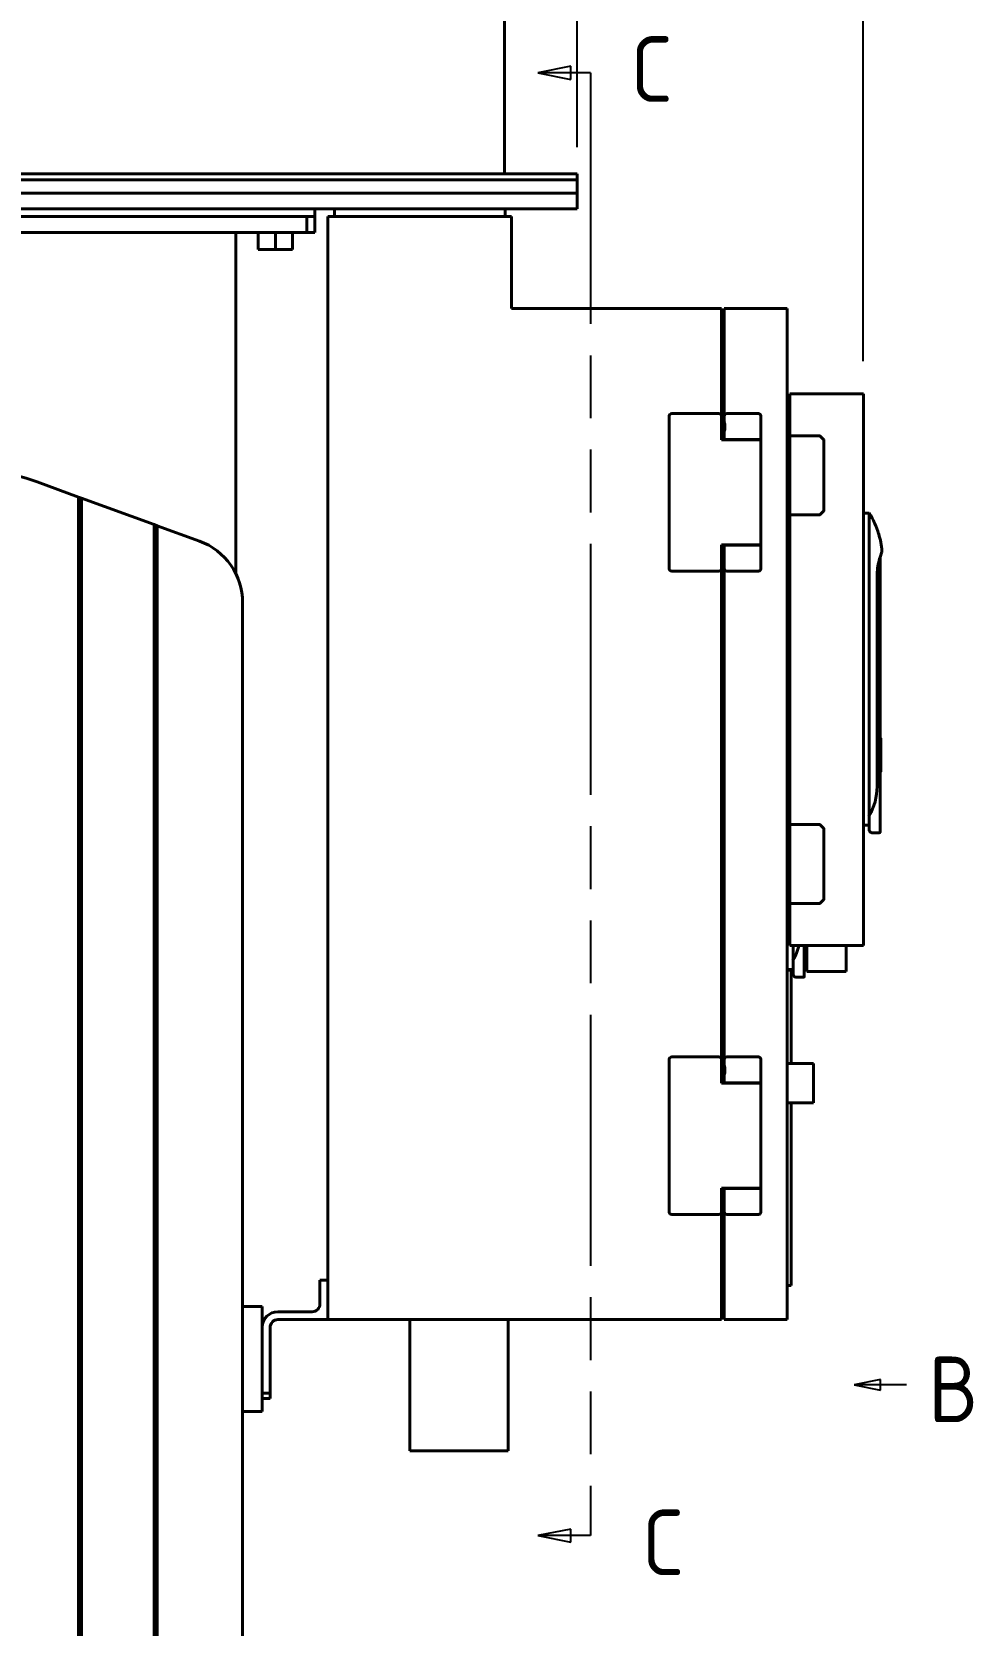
# Model space of a CAD drawing. Header units: millimetres. Extents: x 0 to 4205, y 0 to 2970.
# Drawn here: x 1797 to 2155, y 898 to 1505 of the extents above; entities that cross this region are included whole.
import ezdxf

# ---------------------------------------------------------------- set-up
doc = ezdxf.new("R2010")
doc.units = ezdxf.units.MM
doc.header["$LTSCALE"] = 5
doc.linetypes.add('CHAIN', pattern=[0.3543, 0.2362, -0.0295, 0.0591, -0.0295])
doc.linetypes.add('DOUBLE_DASH_CHAIN', pattern=[1.2403, 0.6614, -0.0827, 0.1654, -0.0827, 0.1654, -0.0827])
for name, color, linetype, lineweight in [('가시적인 것(ISO)', 3, 'Continuous', 40), ('단면선(ISO)', 7, 'CHAIN', 25), ('치수(ISO)', 2, 'Continuous', 25)]:
    doc.layers.add(name, color=color, linetype=linetype, lineweight=lineweight)
doc.styles.add('부품번호텍스트_PSTEK_POSCO', font='isocp.shx')
doc.styles.add('치수 텍스트_PSTEK_POSCO', font='isocp.shx')
doc.dimstyles.new('치수_PSTEK_POSCO', dxfattribs={"dimscale": 5, "dimtxt": 3.5, "dimasz": 2.5, "dimexe": 2, "dimexo": 2.5, "dimgap": 1, "dimtad": 1, "dimrnd": 1e-08, "dimdsep": 46, "dimtxsty": '치수 텍스트_PSTEK_POSCO', "dimcen": 0.09, "dimdle": 10, "dimclrd": 7, "dimclre": 7, "dimclrt": 2, "dimadec": 1, "dimazin": 2, "dimtfac": 1, "dimtmove": 0, "dimatfit": 3, "dimfxl": 0, "dimtolj": 1, "dimlwd": -1, "dimlwe": -1, "dimarcsym": 0})

# ---------------------------------------------------------------- blocks, each defined once
blk = doc.blocks.new('2dTransSection1')
at = {"layer": '단면선(ISO)', "linetype": 'Continuous'}
for p, q in [((424.02, 198.38), (422.02, 197.98)), ((424.02, 197.98), (422.02, 197.98)), ((422.02, 197.98), (424.02, 197.58)), ((424.02, 197.58), (424.02, 198.38)), ((426.02, 197.98), (424.02, 197.98))]:
    blk.add_line(p, q, dxfattribs=at)
at = {"layer": '단면선(ISO)', "linetype": 'Continuous', "flags": 128}
blk.add_lwpolyline([(424.02, 198.38), (422.02, 197.98)], dxfattribs=at)
at = {"layer": '단면선(ISO)'}
blk.add_solid([(424.02, 198.38), (422.02, 197.98), (424.02, 197.58), (424.02, 198.38)], dxfattribs=at)
at = {"layer": '단면선(ISO)', "insert": (427.68, 195.14), "char_height": 5, "attachment_point": 7, "style": '부품번호텍스트_PSTEK_POSCO'}
blk.add_mtext('B', dxfattribs=at)
blk = doc.blocks.new('2dTransSection2')
at = {"layer": '단면선(ISO)', "linetype": 'Continuous'}
for p, q in [((400.42, 298.41), (397.92, 297.91)), ((400.42, 297.91), (397.92, 297.91)), ((397.92, 297.91), (400.42, 297.41)), ((400.42, 297.41), (400.42, 298.41)), ((401.92, 297.91), (400.42, 297.91)), ((401.92, 297.91), (401.92, 294.11)), ((401.92, 190.3), (401.92, 186.5)), ((400.42, 187), (397.92, 186.5)), ((400.42, 186), (400.42, 187)), ((400.42, 186.5), (397.92, 186.5)), ((397.92, 186.5), (400.42, 186)), ((401.92, 186.5), (400.42, 186.5))]:
    blk.add_line(p, q, dxfattribs=at)
at = {"layer": '단면선(ISO)', "linetype": 'DOUBLE_DASH_CHAIN', "ltscale": 5.784095}
blk.add_line((401.92, 297.91), (401.92, 186.5), dxfattribs=at)
at = {"layer": '단면선(ISO)', "linetype": 'Continuous', "flags": 128}
for points in [[(400.42, 298.41), (397.92, 297.91)], [(400.42, 187), (397.92, 186.5)]]:
    blk.add_lwpolyline(points, dxfattribs=at)
at = {"layer": '단면선(ISO)'}
for points in [[(400.42, 298.41), (397.92, 297.91), (400.42, 297.41), (400.42, 298.41)], [(400.42, 187), (397.92, 186.5), (400.42, 186), (400.42, 187)]]:
    blk.add_solid(points, dxfattribs=at)
at = {"layer": '단면선(ISO)', "char_height": 5, "attachment_point": 7, "style": '부품번호텍스트_PSTEK_POSCO'}
for insert in [(404.98, 295.69), (405.85, 183.48)]:
    blk.add_mtext('C', dxfattribs=dict(at, insert=insert))
blk = doc.blocks.new('*D33')
at = {"layer": 'Defpoints', "color": 0}
for p in [(1524.59, 1598.76), (1524.59, 1448.76), (2004.59, 1448.76)]:
    blk.add_point(p, dxfattribs=at)
at = {"layer": '치수(ISO)', "color": 7}
for p, q in [((1524.59, 1461.26), (1524.59, 1608.76)), ((2004.59, 1461.26), (2004.59, 1608.76)), ((1992.09, 1598.76), (1537.09, 1598.76))]:
    blk.add_line(p, q, dxfattribs=at)
for points in [[(1537.09, 1600.85), (1537.09, 1596.68), (1524.59, 1598.76)], [(1992.09, 1600.85), (1992.09, 1596.68), (2004.59, 1598.76)]]:
    blk.add_solid(points, dxfattribs=at)
at = {"layer": '치수(ISO)', "color": 2, "insert": (1747.96, 1612.51), "char_height": 17.5, "attachment_point": 4, "style": '치수 텍스트_PSTEK_POSCO'}
blk.add_mtext('\\A1;480', dxfattribs=at)
blk = doc.blocks.new('*D39')
at = {"layer": 'Defpoints', "color": 0}
for p in [(2113.59, 1598.76), (2004.59, 1448.76), (2113.59, 1367.26)]:
    blk.add_point(p, dxfattribs=at)
at = {"layer": '치수(ISO)', "color": 7}
for p, q in [((2004.59, 1461.26), (2004.59, 1608.76)), ((2113.59, 1379.76), (2113.59, 1608.76)), ((2017.09, 1598.76), (2101.09, 1598.76))]:
    blk.add_line(p, q, dxfattribs=at)
for points in [[(2017.09, 1600.85), (2017.09, 1596.68), (2004.59, 1598.76)], [(2101.09, 1600.85), (2101.09, 1596.68), (2113.59, 1598.76)]]:
    blk.add_solid(points, dxfattribs=at)
at = {"layer": '치수(ISO)', "color": 2, "insert": (2044.47, 1612.51), "char_height": 17.5, "attachment_point": 4, "style": '치수 텍스트_PSTEK_POSCO'}
blk.add_mtext('\\A1;109', dxfattribs=at)

msp = doc.modelspace()

# ---------------------------------------------------------------- linework, layer by layer
at = {"layer": '가시적인 것(ISO)'}
for p, q in [((1976.895, 1451.062), (1976.895, 1726.062)), ((2004.595, 1451.062), (1524.595, 1451.062)), ((2004.595, 1448.762), (2004.595, 1451.062)), ((2004.595, 1448.762), (1524.595, 1448.762)), ((2004.595, 1448.762), (1524.595, 1448.762)), ((2004.595, 1443.762), (2004.595, 1448.762)), ((2004.595, 1443.762), (1524.595, 1443.762)), ((2004.595, 1443.762), (1524.595, 1443.762)), ((2004.595, 1437.762), (2004.595, 1443.762)), ((1524.595, 1437.762), (2004.595, 1437.762)), ((1904.595, 1434.762), (1624.595, 1434.762)), ((1901.595, 1434.762), (1627.595, 1434.762)), ((1901.595, 1434.762), (1901.595, 1428.762)), ((1904.595, 1437.762), (1904.595, 1434.762)), ((1904.595, 1428.762), (1904.595, 1434.762)), ((1909.595, 1434.762), (1909.595, 1014.762)), ((1909.595, 1434.762), (1979.595, 1434.762)), ((1912.095, 1434.762), (1912.095, 1437.762)), ((1977.095, 1434.762), (1977.095, 1437.762)), ((1979.595, 1434.762), (1979.595, 1399.762)), ((1627.595, 1428.762), (1901.595, 1428.762)), ((1874.595, 1298.625), (1874.595, 1428.762)), ((1883.095, 1428.762), (1883.095, 1422.262)), ((1889.595, 1428.762), (1889.595, 1422.262)), ((1896.095, 1428.762), (1896.095, 1422.262)), ((1901.595, 1428.762), (1904.595, 1428.762)), ((1889.595, 1422.262), (1883.095, 1422.262)), ((1896.095, 1422.262), (1889.595, 1422.262)), ((1979.595, 1399.762), (2059.595, 1399.762)), ((2059.595, 1399.762), (2059.595, 1358.762)), ((2060.595, 1358.762), (2060.595, 1399.762)), ((2060.595, 1399.762), (2084.595, 1399.762)), ((2084.595, 1014.762), (2084.595, 1399.762)), ((2059.595, 1374.762), (2060.595, 1374.762)), ((2085.595, 1351.062), (2085.595, 1367.262)), ((2085.595, 1367.262), (2113.595, 1367.262)), ((2113.595, 1367.262), (2113.595, 1157.262)), ((2040.595, 1359.762), (2046.595, 1359.762)), ((2058.595, 1359.762), (2046.595, 1359.762)), ((2039.595, 1358.762), (2039.595, 1300.762)), ((2059.595, 1349.762), (2059.595, 1358.762)), ((2060.595, 1356.762), (2060.595, 1358.762)), ((2060.595, 1352.762), (2060.595, 1356.762)), ((2074.595, 1358.762), (2074.595, 1349.912)), ((2067.595, 1349.762), (2059.595, 1349.762)), ((2060.595, 1349.912), (2060.595, 1352.762)), ((2074.595, 1349.912), (2060.595, 1349.912)), ((2060.595, 1349.762), (2060.595, 1349.912)), ((2063.595, 1349.762), (2063.595, 1349.912)), ((2067.595, 1349.762), (2074.595, 1349.762)), ((2071.595, 1349.762), (2071.595, 1349.912)), ((2074.595, 1349.912), (2074.595, 1349.762)), ((2074.595, 1349.762), (2074.595, 1309.762)), ((2085.595, 1351.062), (2085.595, 1349.679)), ((2085.595, 1349.679), (2085.595, 1322.845)), ((2085.795, 1351.262), (2094.439, 1351.262)), ((2094.439, 1351.262), (2097.012, 1351.262)), ((2098.536, 1349.821), (2097.153, 1351.203)), ((2098.595, 1322.845), (2098.595, 1349.679)), ((2084.595, 1339.762), (2085.595, 1339.762)), ((1814.595, 1327.981), (1798.797, 1333.731)), ((1814.595, 1327.981), (1815.786, 1327.548)), ((1814.595, 601.543), (1814.595, 1327.981)), ((1815.786, 1327.548), (1843.403, 1317.496)), ((1815.786, 601.977), (1815.786, 1327.548)), ((2085.595, 1322.845), (2085.595, 1321.462)), ((2098.536, 1322.703), (2097.153, 1321.321)), ((1843.403, 1317.496), (1843.403, 612.028)), ((1843.403, 1317.496), (1844.595, 1317.062)), ((1844.595, 1317.062), (1844.595, 612.462)), ((1860.645, 1311.22), (1844.595, 1317.062)), ((2085.595, 1203.062), (2085.595, 1321.462)), ((2094.439, 1321.262), (2085.795, 1321.262)), ((2097.012, 1321.262), (2094.439, 1321.262)), ((2115.864, 1321.913), (2113.595, 1321.913)), ((2059.595, 1300.762), (2059.595, 1309.762)), ((2059.595, 1309.762), (2067.595, 1309.762)), ((2060.595, 1309.612), (2060.595, 1309.762)), ((2060.595, 1309.612), (2074.595, 1309.612)), ((2060.595, 1300.762), (2060.595, 1309.612)), ((2063.595, 1309.612), (2063.595, 1309.762)), ((2074.595, 1309.762), (2067.595, 1309.762)), ((2071.595, 1309.612), (2071.595, 1309.762)), ((2074.595, 1309.762), (2074.595, 1309.612)), ((2074.595, 1309.612), (2074.595, 1300.762)), ((2115.864, 1305.127), (2115.864, 1217.773)), ((2120.061, 1305.334), (2120.061, 1235.797)), ((2046.595, 1299.762), (2040.595, 1299.762)), ((2046.595, 1299.762), (2058.595, 1299.762)), ((2059.595, 1300.762), (2059.595, 1113.762)), ((2060.595, 1113.762), (2060.595, 1300.762)), ((2118.816, 1217.765), (2118.816, 1297.762)), ((1877.095, 641.796), (1877.095, 1287.728)), ((2120.302, 1223.612), (2120.302, 1235.912)), ((2120.061, 1223.727), (2120.061, 1201.179)), ((2085.595, 1203.062), (2085.595, 1201.679)), ((2085.595, 1201.679), (2085.595, 1174.845)), ((2085.795, 1203.262), (2094.439, 1203.262)), ((2094.439, 1203.262), (2097.012, 1203.262)), ((2098.536, 1201.821), (2097.153, 1203.203)), ((2098.595, 1174.845), (2098.595, 1201.679)), ((2115.364, 1203.059), (2113.595, 1203.059)), ((2115.864, 1206.63), (2115.864, 1201.162)), ((2116.864, 1200.162), (2119.741, 1200.162)), ((2084.595, 1184.762), (2085.595, 1184.762)), ((2085.595, 1174.845), (2085.595, 1173.462)), ((2085.595, 1157.262), (2085.595, 1173.462)), ((2094.439, 1173.262), (2085.795, 1173.262)), ((2097.012, 1173.262), (2094.439, 1173.262)), ((2098.536, 1174.703), (2097.153, 1173.321)), ((2085.595, 1157.262), (2113.595, 1157.262)), ((2091.061, 1157.262), (2091.061, 1146.179)), ((2092.095, 1157.262), (2092.095, 1147.262)), ((2107.095, 1157.262), (2107.095, 1147.262)), ((2086.364, 1148.059), (2084.595, 1148.059)), ((2086.095, 1147.762), (2084.595, 1147.762)), ((2086.095, 1112.262), (2086.095, 1147.762)), ((2086.864, 1151.63), (2086.864, 1146.162)), ((2092.095, 1147.262), (2107.095, 1147.262)), ((2086.095, 1142.762), (2086.105, 1142.762)), ((2086.105, 1142.762), (2086.105, 1139.367)), ((2087.864, 1145.162), (2090.741, 1145.162)), ((2086.095, 1139.367), (2086.105, 1139.367)), ((2086.105, 1139.367), (2086.105, 1112.262)), ((2039.595, 1113.762), (2039.595, 1055.762)), ((2040.595, 1114.762), (2046.595, 1114.762)), ((2058.595, 1114.762), (2046.595, 1114.762)), ((2059.595, 1104.762), (2059.595, 1113.762)), ((2060.595, 1111.762), (2060.595, 1113.762)), ((2060.595, 1107.762), (2060.595, 1111.762)), ((2074.595, 1113.762), (2074.595, 1104.912)), ((2084.595, 1112.262), (2094.595, 1112.262)), ((2094.595, 1097.262), (2094.595, 1112.262)), ((2067.595, 1104.762), (2059.595, 1104.762)), ((2060.595, 1104.912), (2060.595, 1107.762)), ((2074.595, 1104.912), (2060.595, 1104.912)), ((2060.595, 1104.762), (2060.595, 1104.912)), ((2067.595, 1104.762), (2074.595, 1104.762)), ((2074.595, 1104.912), (2074.595, 1104.762)), ((2074.595, 1104.762), (2074.595, 1064.762)), ((2084.595, 1097.262), (2094.595, 1097.262)), ((2086.095, 1027.762), (2086.095, 1097.262)), ((2086.105, 1097.262), (2086.105, 1036.157)), ((2059.595, 1055.762), (2059.595, 1064.762)), ((2059.595, 1064.762), (2067.595, 1064.762)), ((2060.595, 1064.612), (2060.595, 1064.762)), ((2060.595, 1064.612), (2074.595, 1064.612)), ((2060.595, 1055.762), (2060.595, 1064.612)), ((2074.595, 1064.762), (2067.595, 1064.762)), ((2074.595, 1064.762), (2074.595, 1064.612)), ((2074.595, 1064.612), (2074.595, 1055.762)), ((2059.595, 1055.762), (2059.595, 1014.762)), ((2060.595, 1014.762), (2060.595, 1055.762)), ((2046.595, 1054.762), (2040.595, 1054.762)), ((2046.595, 1054.762), (2058.595, 1054.762)), ((2059.595, 1039.762), (2060.595, 1039.762)), ((2086.095, 1036.157), (2086.105, 1036.157)), ((2086.095, 1032.762), (2086.105, 1032.762)), ((2086.105, 1036.157), (2086.105, 1032.762)), ((1909.595, 1029.762), (1906.595, 1029.762)), ((1906.595, 1020.762), (1906.595, 1029.762)), ((2086.095, 1027.762), (2084.595, 1027.762)), ((1877.095, 1019.762), (1884.595, 1019.762)), ((1884.595, 1019.762), (1884.595, 1011.762)), ((1903.595, 1017.762), (1890.595, 1017.762)), ((1909.595, 1014.762), (1890.595, 1014.762)), ((1909.595, 1014.762), (2059.595, 1014.762)), ((1940.845, 964.762), (1940.845, 1014.762)), ((1978.345, 964.762), (1978.345, 1014.762)), ((2060.595, 1014.762), (2084.595, 1014.762)), ((1884.595, 986.762), (1884.595, 1011.762)), ((1887.595, 1011.762), (1887.595, 986.762)), ((1887.595, 986.762), (1884.595, 986.762)), ((1884.595, 986.762), (1884.595, 984.762)), ((1884.595, 984.762), (1887.595, 984.762)), ((1884.595, 984.762), (1884.595, 979.762)), ((1887.595, 984.762), (1887.595, 986.762)), ((1877.095, 979.762), (1884.595, 979.762)), ((1978.345, 964.762), (1940.845, 964.762))]:
    msp.add_line(p, q, dxfattribs=at)
for centre, radius, start, end in [((2040.595, 1358.762), 1, 90, 180), ((2058.595, 1358.762), 1, 0, 90), ((2061.595, 1358.762), 1, 90, 180), ((2073.595, 1358.762), 1, 0, 90), ((2085.795, 1351.062), 0.2, 90, 180), ((2097.012, 1351.062), 0.2, 45, 90), ((2098.395, 1349.679), 0.2, 0, 45), ((1764.595, 1239.762), 100, 70, 110), ((2098.395, 1322.845), 0.2, 315, 0), ((2085.795, 1321.462), 0.2, 180, 270), ((2097.012, 1321.462), 0.2, 270, 315), ((2084.832, 1303.238), 36.218, 17.171583, 31.039764), ((1852.095, 1287.728), 25, 0, 70), ((2090.945, 1305.127), 29.82, 4.33736, 17.171583), ((2040.595, 1300.762), 1, 180, 270), ((2058.595, 1300.762), 1, 270, 0), ((2061.595, 1300.762), 1, 180, 270), ((2073.595, 1300.762), 1, 270, 0), ((2119.802, 1235.912), 0.5, 0, 58.841471), ((2119.802, 1223.612), 0.5, 301.158472, 0), ((2095.901, 1217.882), 22.915, 330.430333, 359.708504), ((2085.795, 1203.062), 0.2, 90, 180), ((2097.012, 1203.062), 0.2, 45, 90), ((2098.395, 1201.679), 0.2, 0, 45), ((2116.864, 1201.162), 1, 180, 270), ((2085.795, 1173.462), 0.2, 180, 270), ((2097.012, 1173.462), 0.2, 270, 315), ((2098.395, 1174.845), 0.2, 315, 0), ((2066.901, 1162.882), 22.915, 330.430333, 345.804212), ((2087.864, 1146.162), 1, 180, 270), ((2040.595, 1113.762), 1, 90, 180), ((2058.595, 1113.762), 1, 0, 90), ((2061.595, 1113.762), 1, 90, 180), ((2073.595, 1113.762), 1, 0, 90), ((2040.595, 1055.762), 1, 180, 270), ((2058.595, 1055.762), 1, 270, 0), ((2061.595, 1055.762), 1, 180, 270), ((2073.595, 1055.762), 1, 270, 0), ((1903.595, 1020.762), 3, 270, 0), ((1890.595, 1011.762), 6, 90, 180), ((1890.595, 1011.762), 3, 90, 180)]:
    msp.add_arc(centre, radius, start, end, dxfattribs=at)
for points, knots in [([(2061.595, 1359.762), (2061.606, 1359.762), (2061.624, 1359.762), (2061.683, 1359.762), (2061.687, 1359.762), (2061.69, 1359.762), (2061.695, 1359.762), (2061.757, 1359.762), (2061.846, 1359.762), (2061.964, 1359.762), (2061.981, 1359.762), (2061.997, 1359.762), (2062.016, 1359.762), (2062.128, 1359.762), (2062.26, 1359.762), (2062.413, 1359.762), (2062.464, 1359.762), (2062.516, 1359.762), (2062.573, 1359.762), (2062.799, 1359.762), (2063.059, 1359.762), (2063.352, 1359.762), (2063.608, 1359.762), (2063.885, 1359.762), (2064.183, 1359.762), (2064.225, 1359.762), (2064.269, 1359.762), (2064.311, 1359.762), (2064.608, 1359.762), (2064.919, 1359.762), (2065.245, 1359.762), (2065.292, 1359.762), (2065.341, 1359.762), (2065.386, 1359.762), (2065.725, 1359.762), (2066.073, 1359.762), (2066.431, 1359.762), (2066.455, 1359.762), (2066.48, 1359.762), (2066.503, 1359.762), (2066.863, 1359.762), (2067.228, 1359.762), (2067.595, 1359.762), (2067.938, 1359.762), (2068.28, 1359.762), (2068.619, 1359.762), (2068.641, 1359.762), (2068.663, 1359.762), (2068.686, 1359.762), (2069.021, 1359.762), (2069.348, 1359.762), (2069.667, 1359.762), (2069.713, 1359.762), (2069.756, 1359.762), (2069.803, 1359.762), (2070.086, 1359.762), (2070.358, 1359.762), (2070.62, 1359.762), (2070.707, 1359.762), (2070.791, 1359.762), (2070.878, 1359.762), (2071.224, 1359.762), (2071.545, 1359.762), (2071.837, 1359.762), (2072.093, 1359.762), (2072.324, 1359.762), (2072.53, 1359.762), (2072.559, 1359.762), (2072.589, 1359.762), (2072.617, 1359.762), (2072.811, 1359.762), (2072.977, 1359.762), (2073.116, 1359.762), (2073.135, 1359.762), (2073.155, 1359.762), (2073.173, 1359.762), (2073.308, 1359.762), (2073.41, 1359.762), (2073.481, 1359.762), (2073.485, 1359.762), (2073.49, 1359.762), (2073.494, 1359.762), (2073.561, 1359.762), (2073.581, 1359.762), (2073.595, 1359.762)], [0, 0, 0, 0, 0.0585937, 0.0585937, 0.0585937, 0.0625, 0.0625, 0.0625, 0.1171875, 0.1171875, 0.1171875, 0.125, 0.125, 0.125, 0.171875, 0.171875, 0.171875, 0.1875, 0.1875, 0.1875, 0.25, 0.25, 0.25, 0.3046875, 0.3046875, 0.3046875, 0.3125, 0.3125, 0.3125, 0.3671875, 0.3671875, 0.3671875, 0.375, 0.375, 0.375, 0.4335937, 0.4335937, 0.4335937, 0.4375, 0.4375, 0.4375, 0.5, 0.5, 0.5, 0.5585937, 0.5585937, 0.5585937, 0.5625, 0.5625, 0.5625, 0.6171875, 0.6171875, 0.6171875, 0.625, 0.625, 0.625, 0.671875, 0.671875, 0.671875, 0.6875, 0.6875, 0.6875, 0.75, 0.75, 0.75, 0.8046875, 0.8046875, 0.8046875, 0.8125, 0.8125, 0.8125, 0.8671875, 0.8671875, 0.8671875, 0.875, 0.875, 0.875, 0.9335937, 0.9335937, 0.9335937, 0.9375, 0.9375, 0.9375, 1, 1, 1, 1]), ([(2060.595, 1356.762), (2060.601, 1356.742), (2060.61, 1356.711), (2060.664, 1356.507), (2060.703, 1356.353), (2060.775, 1355.999), (2060.815, 1355.776), (2060.871, 1355.283), (2060.886, 1355.015), (2060.886, 1354.509), (2060.871, 1354.241), (2060.815, 1353.749), (2060.775, 1353.525), (2060.703, 1353.171), (2060.664, 1353.017), (2060.61, 1352.813), (2060.601, 1352.782), (2060.595, 1352.762)], [-0.90954053, -0.90954053, -0.90954053, -0.90954053, -0.8337547, -0.8337547, -0.75796886, -0.75796886, -0.68216461, -0.68216461, -0.60636035, -0.60636035, -0.5305561, -0.5305561, -0.45475184, -0.45475184, -0.37896601, -0.37896601, -0.30318018, -0.30318018, -0.30318018, -0.30318018]), ([(2115.864, 1312.827), (2115.864, 1313.911), (2115.864, 1314.951), (2115.864, 1316.892), (2115.864, 1317.79), (2115.864, 1318.988), (2115.864, 1319.362), (2115.864, 1320.223), (2115.864, 1320.673), (2115.864, 1321.231), (2115.864, 1321.397), (2115.864, 1321.687), (2115.864, 1321.811), (2115.864, 1321.913)], [-1.4373876, -1.4373876, -1.4373876, -1.4373876, -1.077998, -1.077998, -0.718291, -0.718291, -0.538642, -0.538642, -0.2691978, -0.2691978, -0.1345178, -0.1345178, -0.000001, -0.000001, -0.000001, -0.000001]), ([(2115.864, 1305.127), (2115.864, 1306.45), (2115.864, 1307.774), (2115.864, 1309.715), (2115.864, 1310.355), (2115.864, 1311.61), (2115.864, 1312.227), (2115.864, 1312.827)], [-0.79418282, -0.79418282, -0.79418282, -0.79418282, -0.39706048, -0.39706048, -0.1985164, -0.1985164, -0.000001, -0.000001, -0.000001, -0.000001]), ([(2119.969, 1305.038), (2119.738, 1304.29), (2119.494, 1303.394), (2119.102, 1301.467), (2118.947, 1300.412), (2118.835, 1298.817), (2118.816, 1298.289), (2118.816, 1297.762)], [0, 0, 0, 0, 0.33902084, 0.33902084, 0.66693251, 0.66693251, 0.82490512, 0.82490512, 0.82490512, 0.82490512]), ([(2120.668, 1307.274), (2120.57, 1306.965), (2120.422, 1306.493), (2120.155, 1305.636), (2120.065, 1305.348), (2119.969, 1305.038)], [0, 0, 0, 0, 0.31569786, 0.31569786, 0.45511788, 0.45511788, 0.45511788, 0.45511788]), ([(2067.595, 1299.762), (2067.251, 1299.762), (2066.91, 1299.762), (2066.571, 1299.762), (2066.548, 1299.762), (2066.527, 1299.762), (2066.503, 1299.762), (2066.168, 1299.762), (2065.841, 1299.762), (2065.522, 1299.762), (2065.477, 1299.762), (2065.433, 1299.762), (2065.386, 1299.762), (2065.104, 1299.762), (2064.831, 1299.762), (2064.57, 1299.762), (2064.482, 1299.762), (2064.398, 1299.762), (2064.311, 1299.762), (2063.965, 1299.762), (2063.645, 1299.762), (2063.352, 1299.762), (2063.096, 1299.762), (2062.865, 1299.762), (2062.659, 1299.762), (2062.63, 1299.762), (2062.6, 1299.762), (2062.573, 1299.762), (2062.379, 1299.762), (2062.212, 1299.762), (2062.074, 1299.762), (2062.054, 1299.762), (2062.034, 1299.762), (2062.016, 1299.762), (2061.882, 1299.762), (2061.779, 1299.762), (2061.709, 1299.762), (2061.704, 1299.762), (2061.699, 1299.762), (2061.695, 1299.762), (2061.628, 1299.762), (2061.608, 1299.762), (2061.595, 1299.762)], [0.5, 0.5, 0.5, 0.5, 0.55859375, 0.55859375, 0.55859375, 0.5625, 0.5625, 0.5625, 0.6171875, 0.6171875, 0.6171875, 0.625, 0.625, 0.625, 0.671875, 0.671875, 0.671875, 0.6875, 0.6875, 0.6875, 0.75, 0.75, 0.75, 0.8046875, 0.8046875, 0.8046875, 0.8125, 0.8125, 0.8125, 0.8671875, 0.8671875, 0.8671875, 0.875, 0.875, 0.875, 0.93359375, 0.93359375, 0.93359375, 0.9375, 0.9375, 0.9375, 1, 1, 1, 1]), ([(2073.595, 1299.762), (2073.583, 1299.762), (2073.565, 1299.762), (2073.507, 1299.762), (2073.503, 1299.762), (2073.499, 1299.762), (2073.494, 1299.762), (2073.433, 1299.762), (2073.343, 1299.762), (2073.225, 1299.762), (2073.209, 1299.762), (2073.192, 1299.762), (2073.173, 1299.762), (2073.062, 1299.762), (2072.929, 1299.762), (2072.776, 1299.762), (2072.725, 1299.762), (2072.673, 1299.762), (2072.617, 1299.762), (2072.39, 1299.762), (2072.13, 1299.762), (2071.837, 1299.762), (2071.581, 1299.762), (2071.304, 1299.762), (2071.007, 1299.762), (2070.964, 1299.762), (2070.92, 1299.762), (2070.878, 1299.762), (2070.581, 1299.762), (2070.27, 1299.762), (2069.944, 1299.762), (2069.897, 1299.762), (2069.848, 1299.762), (2069.803, 1299.762), (2069.464, 1299.762), (2069.116, 1299.762), (2068.758, 1299.762), (2068.734, 1299.762), (2068.709, 1299.762), (2068.686, 1299.762), (2068.326, 1299.762), (2067.961, 1299.762), (2067.595, 1299.762)], [0, 0, 0, 0, 0.05859375, 0.05859375, 0.05859375, 0.0625, 0.0625, 0.0625, 0.1171875, 0.1171875, 0.1171875, 0.125, 0.125, 0.125, 0.171875, 0.171875, 0.171875, 0.1875, 0.1875, 0.1875, 0.25, 0.25, 0.25, 0.3046875, 0.3046875, 0.3046875, 0.3125, 0.3125, 0.3125, 0.3671875, 0.3671875, 0.3671875, 0.375, 0.375, 0.375, 0.43359375, 0.43359375, 0.43359375, 0.4375, 0.4375, 0.4375, 0.5, 0.5, 0.5, 0.5]), ([(2120.061, 1223.727), (2119.982, 1224.058), (2119.884, 1224.498), (2119.676, 1225.586), (2119.554, 1226.342), (2119.379, 1228.004), (2119.33, 1228.91), (2119.33, 1229.762), (2119.33, 1230.614), (2119.379, 1231.52), (2119.554, 1233.182), (2119.676, 1233.938), (2119.884, 1235.026), (2119.982, 1235.466), (2120.061, 1235.797)], [-0.7215184, -0.7215184, -0.7215184, -0.7215184, -0.5112141, -0.5112141, -0.255607, -0.255607, 0, 0, 0, 0.255607, 0.255607, 0.5112141, 0.5112141, 0.7215184, 0.7215184, 0.7215184, 0.7215184]), ([(2115.864, 1206.682), (2115.864, 1207.383), (2115.864, 1208.162), (2115.864, 1209.85), (2115.864, 1210.756), (2115.864, 1212.66), (2115.864, 1213.653), (2115.864, 1215.181), (2115.864, 1215.695), (2115.864, 1216.731), (2115.864, 1217.252), (2115.864, 1217.773)], [-1.2522093, -1.2522093, -1.2522093, -1.2522093, -0.9389682, -0.9389682, -0.6257615, -0.6257615, -0.3126285, -0.3126285, -0.1562493, -0.1562493, -0.000001, -0.000001, -0.000001, -0.000001]), ([(2115.364, 1206.315), (2115.415, 1206.318), (2115.469, 1206.329), (2115.551, 1206.355), (2115.577, 1206.366), (2115.641, 1206.396), (2115.677, 1206.417), (2115.756, 1206.476), (2115.797, 1206.517), (2115.85, 1206.602), (2115.864, 1206.644), (2115.864, 1206.682)], [-0.070781201, -0.070781201, -0.070781201, -0.070781201, -0.055461964, -0.055461964, -0.047642977, -0.047642977, -0.035476886, -0.035476886, -0.017217394, -0.017217394, -0.000001042, -0.000001042, -0.000001042, -0.000001042]), ([(2115.364, 1203.059), (2115.428, 1203.059), (2115.493, 1203.072), (2115.554, 1203.097), (2115.614, 1203.122), (2115.67, 1203.159), (2115.717, 1203.205), (2115.763, 1203.252), (2115.801, 1203.308), (2115.826, 1203.368), (2115.851, 1203.429), (2115.864, 1203.494), (2115.864, 1203.559)], [0, 0, 0, 0, 0.25, 0.25, 0.25, 0.5, 0.5, 0.5, 0.75, 0.75, 0.75, 1, 1, 1, 1]), ([(2115.864, 1206.63), (2115.864, 1206.579), (2115.864, 1206.529), (2115.864, 1206.478), (2115.864, 1206.356), (2115.864, 1206.232), (2115.864, 1206.108), (2115.864, 1206.052), (2115.864, 1205.997), (2115.864, 1205.941), (2115.864, 1205.808), (2115.864, 1205.676), (2115.864, 1205.544), (2115.864, 1205.497), (2115.864, 1205.449), (2115.864, 1205.402), (2115.864, 1205.263), (2115.864, 1205.127), (2115.864, 1204.996), (2115.864, 1204.958), (2115.864, 1204.921), (2115.864, 1204.884), (2115.864, 1204.748), (2115.864, 1204.619), (2115.864, 1204.499), (2115.864, 1204.473), (2115.864, 1204.447), (2115.864, 1204.422), (2115.864, 1204.3), (2115.864, 1204.189), (2115.864, 1204.092), (2115.864, 1204.076), (2115.864, 1204.061), (2115.864, 1204.047), (2115.864, 1203.949), (2115.864, 1203.867), (2115.864, 1203.793), (2115.864, 1203.785), (2115.864, 1203.777), (2115.864, 1203.77), (2115.864, 1203.694), (2115.864, 1203.627), (2115.864, 1203.569), (2115.864, 1203.566), (2115.864, 1203.563), (2115.864, 1203.559)], [0.08900317, 0.08900317, 0.08900317, 0.08900317, 0.125, 0.125, 0.125, 0.21129754, 0.21129754, 0.21129754, 0.25, 0.25, 0.25, 0.34170925, 0.34170925, 0.34170925, 0.375, 0.375, 0.375, 0.47218067, 0.47218067, 0.47218067, 0.5, 0.5, 0.5, 0.60265235, 0.60265235, 0.60265235, 0.625, 0.625, 0.625, 0.7329148, 0.7329148, 0.7329148, 0.75, 0.75, 0.75, 0.86308164, 0.86308164, 0.86308164, 0.875, 0.875, 0.875, 0.99312972, 0.99312972, 0.99312972, 1, 1, 1, 1]), ([(2120.061, 1200.278), (2120.049, 1200.268), (2120.036, 1200.258), (2119.982, 1200.221), (2119.937, 1200.2), (2119.842, 1200.17), (2119.791, 1200.162), (2119.741, 1200.162)], [0, 0, 0, 0, 0.004836018, 0.004836018, 0.019485126, 0.019485126, 0.034616176, 0.034616176, 0.034616176, 0.034616176]), ([(2120.061, 1200.278), (2120.061, 1200.278), (2120.061, 1200.279), (2120.061, 1200.285), (2120.061, 1200.295), (2120.061, 1200.31), (2120.061, 1200.329), (2120.061, 1200.352), (2120.061, 1200.378), (2120.061, 1200.409), (2120.061, 1200.442), (2120.061, 1200.478), (2120.061, 1200.517), (2120.061, 1200.558), (2120.061, 1200.6), (2120.061, 1200.644), (2120.061, 1200.688), (2120.061, 1200.732), (2120.061, 1200.776), (2120.061, 1200.819), (2120.061, 1200.861), (2120.061, 1200.901), (2120.061, 1200.941), (2120.061, 1200.979), (2120.061, 1201.016), (2120.061, 1201.053), (2120.061, 1201.091), (2120.061, 1201.133), (2120.061, 1201.163), (2120.061, 1201.179)], [0.5017583, 0.5017583, 0.5017583, 0.5017583, 0.51851852, 0.53703704, 0.55555556, 0.57407407, 0.59259259, 0.61111111, 0.62962963, 0.64814815, 0.66666667, 0.68518519, 0.7037037, 0.72222222, 0.74074074, 0.75925926, 0.77777778, 0.7962963, 0.81481481, 0.83333333, 0.85185185, 0.87037037, 0.88888889, 0.90740741, 0.92592593, 0.94444444, 0.96296296, 0.98148148, 1, 1, 1, 1]), ([(2086.864, 1151.682), (2086.864, 1152.383), (2086.864, 1153.162), (2086.864, 1154.85), (2086.864, 1155.756), (2086.864, 1156.891), (2086.864, 1157.076), (2086.864, 1157.262)], [-1.25220925, -1.25220925, -1.25220925, -1.25220925, -0.93896824, -0.93896824, -0.62576145, -0.62576145, -0.56549268, -0.56549268, -0.56549268, -0.56549268]), ([(2086.364, 1151.315), (2086.415, 1151.318), (2086.469, 1151.329), (2086.551, 1151.355), (2086.577, 1151.366), (2086.641, 1151.396), (2086.677, 1151.417), (2086.756, 1151.476), (2086.797, 1151.517), (2086.85, 1151.602), (2086.864, 1151.644), (2086.864, 1151.682)], [-0.070781201, -0.070781201, -0.070781201, -0.070781201, -0.055461964, -0.055461964, -0.047642977, -0.047642977, -0.035476886, -0.035476886, -0.017217394, -0.017217394, -0.000001042, -0.000001042, -0.000001042, -0.000001042]), ([(2086.364, 1148.059), (2086.428, 1148.059), (2086.493, 1148.072), (2086.554, 1148.097), (2086.614, 1148.122), (2086.67, 1148.159), (2086.717, 1148.205), (2086.763, 1148.252), (2086.801, 1148.308), (2086.826, 1148.368), (2086.851, 1148.429), (2086.864, 1148.494), (2086.864, 1148.559)], [0, 0, 0, 0, 0.25, 0.25, 0.25, 0.5, 0.5, 0.5, 0.75, 0.75, 0.75, 1, 1, 1, 1]), ([(2086.864, 1151.63), (2086.864, 1151.579), (2086.864, 1151.529), (2086.864, 1151.478), (2086.864, 1151.356), (2086.864, 1151.232), (2086.864, 1151.108), (2086.864, 1151.052), (2086.864, 1150.997), (2086.864, 1150.941), (2086.864, 1150.808), (2086.864, 1150.676), (2086.864, 1150.544), (2086.864, 1150.497), (2086.864, 1150.449), (2086.864, 1150.402), (2086.864, 1150.263), (2086.864, 1150.127), (2086.864, 1149.996), (2086.864, 1149.958), (2086.864, 1149.921), (2086.864, 1149.884), (2086.864, 1149.748), (2086.864, 1149.619), (2086.864, 1149.499), (2086.864, 1149.473), (2086.864, 1149.447), (2086.864, 1149.422), (2086.864, 1149.3), (2086.864, 1149.189), (2086.864, 1149.092), (2086.864, 1149.076), (2086.864, 1149.061), (2086.864, 1149.047), (2086.864, 1148.949), (2086.864, 1148.867), (2086.864, 1148.793), (2086.864, 1148.785), (2086.864, 1148.777), (2086.864, 1148.77), (2086.864, 1148.694), (2086.864, 1148.627), (2086.864, 1148.569), (2086.864, 1148.566), (2086.864, 1148.563), (2086.864, 1148.559)], [0.08900317, 0.08900317, 0.08900317, 0.08900317, 0.125, 0.125, 0.125, 0.21129754, 0.21129754, 0.21129754, 0.25, 0.25, 0.25, 0.34170925, 0.34170925, 0.34170925, 0.375, 0.375, 0.375, 0.47218067, 0.47218067, 0.47218067, 0.5, 0.5, 0.5, 0.60265235, 0.60265235, 0.60265235, 0.625, 0.625, 0.625, 0.7329148, 0.7329148, 0.7329148, 0.75, 0.75, 0.75, 0.86308164, 0.86308164, 0.86308164, 0.875, 0.875, 0.875, 0.99312972, 0.99312972, 0.99312972, 1, 1, 1, 1]), ([(2091.061, 1145.278), (2091.049, 1145.268), (2091.036, 1145.258), (2090.982, 1145.221), (2090.937, 1145.2), (2090.842, 1145.17), (2090.791, 1145.162), (2090.741, 1145.162)], [0, 0, 0, 0, 0.004836018, 0.004836018, 0.019485126, 0.019485126, 0.034616176, 0.034616176, 0.034616176, 0.034616176]), ([(2091.061, 1145.278), (2091.061, 1145.278), (2091.061, 1145.279), (2091.061, 1145.285), (2091.061, 1145.295), (2091.061, 1145.31), (2091.061, 1145.329), (2091.061, 1145.352), (2091.061, 1145.378), (2091.061, 1145.409), (2091.061, 1145.442), (2091.061, 1145.478), (2091.061, 1145.517), (2091.061, 1145.558), (2091.061, 1145.6), (2091.061, 1145.644), (2091.061, 1145.688), (2091.061, 1145.732), (2091.061, 1145.776), (2091.061, 1145.819), (2091.061, 1145.861), (2091.061, 1145.901), (2091.061, 1145.941), (2091.061, 1145.979), (2091.061, 1146.016), (2091.061, 1146.053), (2091.061, 1146.091), (2091.061, 1146.133), (2091.061, 1146.163), (2091.061, 1146.179)], [0.5017583, 0.5017583, 0.5017583, 0.5017583, 0.51851852, 0.53703704, 0.55555556, 0.57407407, 0.59259259, 0.61111111, 0.62962963, 0.64814815, 0.66666667, 0.68518519, 0.7037037, 0.72222222, 0.74074074, 0.75925926, 0.77777778, 0.7962963, 0.81481481, 0.83333333, 0.85185185, 0.87037037, 0.88888889, 0.90740741, 0.92592593, 0.94444444, 0.96296296, 0.98148148, 1, 1, 1, 1]), ([(2060.595, 1111.762), (2060.601, 1111.742), (2060.61, 1111.711), (2060.664, 1111.507), (2060.703, 1111.353), (2060.775, 1110.999), (2060.815, 1110.776), (2060.871, 1110.283), (2060.886, 1110.015), (2060.886, 1109.509), (2060.871, 1109.241), (2060.815, 1108.749), (2060.775, 1108.525), (2060.703, 1108.171), (2060.664, 1108.017), (2060.61, 1107.813), (2060.601, 1107.782), (2060.595, 1107.762)], [-0.90954053, -0.90954053, -0.90954053, -0.90954053, -0.8337547, -0.8337547, -0.75796886, -0.75796886, -0.68216461, -0.68216461, -0.60636035, -0.60636035, -0.5305561, -0.5305561, -0.45475184, -0.45475184, -0.37896601, -0.37896601, -0.30318018, -0.30318018, -0.30318018, -0.30318018]), ([(2061.595, 1114.762), (2061.606, 1114.762), (2061.624, 1114.762), (2061.683, 1114.762), (2061.687, 1114.762), (2061.69, 1114.762), (2061.695, 1114.762), (2061.757, 1114.762), (2061.846, 1114.762), (2061.964, 1114.762), (2061.981, 1114.762), (2061.997, 1114.762), (2062.016, 1114.762), (2062.128, 1114.762), (2062.26, 1114.762), (2062.413, 1114.762), (2062.464, 1114.762), (2062.516, 1114.762), (2062.573, 1114.762), (2062.799, 1114.762), (2063.059, 1114.762), (2063.352, 1114.762), (2063.608, 1114.762), (2063.885, 1114.762), (2064.183, 1114.762), (2064.225, 1114.762), (2064.269, 1114.762), (2064.311, 1114.762), (2064.608, 1114.762), (2064.919, 1114.762), (2065.245, 1114.762), (2065.292, 1114.762), (2065.341, 1114.762), (2065.386, 1114.762), (2065.725, 1114.762), (2066.073, 1114.762), (2066.431, 1114.762), (2066.455, 1114.762), (2066.48, 1114.762), (2066.503, 1114.762), (2066.863, 1114.762), (2067.228, 1114.762), (2067.595, 1114.762), (2067.938, 1114.762), (2068.28, 1114.762), (2068.619, 1114.762), (2068.641, 1114.762), (2068.663, 1114.762), (2068.686, 1114.762), (2069.021, 1114.762), (2069.348, 1114.762), (2069.667, 1114.762), (2069.713, 1114.762), (2069.756, 1114.762), (2069.803, 1114.762), (2070.086, 1114.762), (2070.358, 1114.762), (2070.62, 1114.762), (2070.707, 1114.762), (2070.791, 1114.762), (2070.878, 1114.762), (2071.224, 1114.762), (2071.545, 1114.762), (2071.837, 1114.762), (2072.093, 1114.762), (2072.324, 1114.762), (2072.53, 1114.762), (2072.559, 1114.762), (2072.589, 1114.762), (2072.617, 1114.762), (2072.811, 1114.762), (2072.977, 1114.762), (2073.116, 1114.762), (2073.135, 1114.762), (2073.155, 1114.762), (2073.173, 1114.762), (2073.308, 1114.762), (2073.41, 1114.762), (2073.481, 1114.762), (2073.485, 1114.762), (2073.49, 1114.762), (2073.494, 1114.762), (2073.561, 1114.762), (2073.581, 1114.762), (2073.595, 1114.762)], [0, 0, 0, 0, 0.0585937, 0.0585937, 0.0585937, 0.0625, 0.0625, 0.0625, 0.1171875, 0.1171875, 0.1171875, 0.125, 0.125, 0.125, 0.171875, 0.171875, 0.171875, 0.1875, 0.1875, 0.1875, 0.25, 0.25, 0.25, 0.3046875, 0.3046875, 0.3046875, 0.3125, 0.3125, 0.3125, 0.3671875, 0.3671875, 0.3671875, 0.375, 0.375, 0.375, 0.4335937, 0.4335937, 0.4335937, 0.4375, 0.4375, 0.4375, 0.5, 0.5, 0.5, 0.5585937, 0.5585937, 0.5585937, 0.5625, 0.5625, 0.5625, 0.6171875, 0.6171875, 0.6171875, 0.625, 0.625, 0.625, 0.671875, 0.671875, 0.671875, 0.6875, 0.6875, 0.6875, 0.75, 0.75, 0.75, 0.8046875, 0.8046875, 0.8046875, 0.8125, 0.8125, 0.8125, 0.8671875, 0.8671875, 0.8671875, 0.875, 0.875, 0.875, 0.9335937, 0.9335937, 0.9335937, 0.9375, 0.9375, 0.9375, 1, 1, 1, 1]), ([(2067.595, 1054.762), (2067.251, 1054.762), (2066.91, 1054.762), (2066.571, 1054.762), (2066.548, 1054.762), (2066.527, 1054.762), (2066.503, 1054.762), (2066.168, 1054.762), (2065.841, 1054.762), (2065.522, 1054.762), (2065.477, 1054.762), (2065.433, 1054.762), (2065.386, 1054.762), (2065.104, 1054.762), (2064.831, 1054.762), (2064.57, 1054.762), (2064.482, 1054.762), (2064.398, 1054.762), (2064.311, 1054.762), (2063.965, 1054.762), (2063.645, 1054.762), (2063.352, 1054.762), (2063.096, 1054.762), (2062.865, 1054.762), (2062.659, 1054.762), (2062.63, 1054.762), (2062.6, 1054.762), (2062.573, 1054.762), (2062.379, 1054.762), (2062.212, 1054.762), (2062.074, 1054.762), (2062.054, 1054.762), (2062.034, 1054.762), (2062.016, 1054.762), (2061.882, 1054.762), (2061.779, 1054.762), (2061.709, 1054.762), (2061.704, 1054.762), (2061.699, 1054.762), (2061.695, 1054.762), (2061.628, 1054.762), (2061.608, 1054.762), (2061.595, 1054.762)], [0.5, 0.5, 0.5, 0.5, 0.55859375, 0.55859375, 0.55859375, 0.5625, 0.5625, 0.5625, 0.6171875, 0.6171875, 0.6171875, 0.625, 0.625, 0.625, 0.671875, 0.671875, 0.671875, 0.6875, 0.6875, 0.6875, 0.75, 0.75, 0.75, 0.8046875, 0.8046875, 0.8046875, 0.8125, 0.8125, 0.8125, 0.8671875, 0.8671875, 0.8671875, 0.875, 0.875, 0.875, 0.93359375, 0.93359375, 0.93359375, 0.9375, 0.9375, 0.9375, 1, 1, 1, 1]), ([(2073.595, 1054.762), (2073.583, 1054.762), (2073.565, 1054.762), (2073.507, 1054.762), (2073.503, 1054.762), (2073.499, 1054.762), (2073.494, 1054.762), (2073.433, 1054.762), (2073.343, 1054.762), (2073.225, 1054.762), (2073.209, 1054.762), (2073.192, 1054.762), (2073.173, 1054.762), (2073.062, 1054.762), (2072.929, 1054.762), (2072.776, 1054.762), (2072.725, 1054.762), (2072.673, 1054.762), (2072.617, 1054.762), (2072.39, 1054.762), (2072.13, 1054.762), (2071.837, 1054.762), (2071.581, 1054.762), (2071.304, 1054.762), (2071.007, 1054.762), (2070.964, 1054.762), (2070.92, 1054.762), (2070.878, 1054.762), (2070.581, 1054.762), (2070.27, 1054.762), (2069.944, 1054.762), (2069.897, 1054.762), (2069.848, 1054.762), (2069.803, 1054.762), (2069.464, 1054.762), (2069.116, 1054.762), (2068.758, 1054.762), (2068.734, 1054.762), (2068.709, 1054.762), (2068.686, 1054.762), (2068.326, 1054.762), (2067.961, 1054.762), (2067.595, 1054.762)], [0, 0, 0, 0, 0.05859375, 0.05859375, 0.05859375, 0.0625, 0.0625, 0.0625, 0.1171875, 0.1171875, 0.1171875, 0.125, 0.125, 0.125, 0.171875, 0.171875, 0.171875, 0.1875, 0.1875, 0.1875, 0.25, 0.25, 0.25, 0.3046875, 0.3046875, 0.3046875, 0.3125, 0.3125, 0.3125, 0.3671875, 0.3671875, 0.3671875, 0.375, 0.375, 0.375, 0.43359375, 0.43359375, 0.43359375, 0.4375, 0.4375, 0.4375, 0.5, 0.5, 0.5, 0.5])]:
    msp.add_open_spline(points, degree=3, knots=knots, dxfattribs=at)
for points in [[(2120.679, 1307.382), (2120.683, 1307.347), (2120.678, 1307.31), (2120.668, 1307.274)], [(2119.741, 1200.162), (2119.741, 1200.162), (2119.741, 1200.162), (2119.741, 1200.162)], [(2090.741, 1145.162), (2090.741, 1145.162), (2090.741, 1145.162), (2090.741, 1145.162)]]:
    msp.add_open_spline(points, degree=3, dxfattribs=at)

# ---------------------------------------------------------------- block references
at = {"layer": '단면선(ISO)', "xscale": 5, "yscale": 5, "zscale": 5}
for name in ['2dTransSection2', '2dTransSection1']:
    msp.add_blockref(name, (0, 0), dxfattribs=at)

# ---------------------------------------------------------------- dimensions: what is measured, and where the dimension line sits
at = {"layer": '치수(ISO)', "color": 7}
for base, p2, picture, middle in [((1524.595, 1598.762), (1524.595, 1448.762), '*D33', (1764.595, 1598.762)), ((2113.595, 1598.762), (2113.595, 1367.262), '*D39', (2059.095, 1598.762))]:
    dim = msp.add_linear_dim(base=base, p1=(2004.595, 1448.762), p2=p2, angle=180, dimstyle='치수_PSTEK_POSCO', override={"dimdec": 2, "dimtp": 0, "dimtm": 0, "dimtdec": 2, "dimtofl": 0, "dimatfit": 1}, dxfattribs=at)
    dim.commit()
    dim.dimension.update_dxf_attribs({"geometry": picture, "text_midpoint": middle, "dimtype": 160})

doc.saveas('drawing.dxf')
